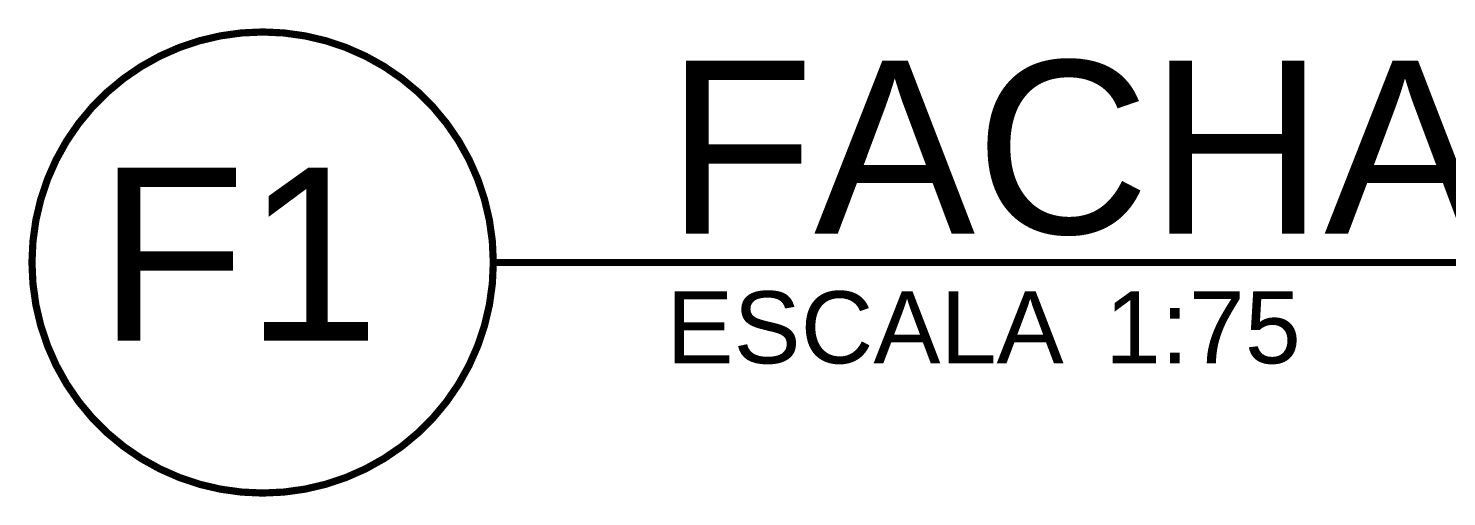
# Model space of a CAD drawing. Header units: millimetres. Extents: x 2056 to 4470, y 1400 to 3101.
# Drawn here: x 2107.881 to 2111.57, y 1436.101 to 1437.32 of the extents above; entities that cross this region are included whole.
import ezdxf

# ---------------------------------------------------------------- set-up
doc = ezdxf.new("R2010")
doc.units = ezdxf.units.MM
doc.layers.add('A-Anno-Titl', color=233, linetype='Continuous', lineweight=50)
doc.styles.add('ROMAN', font='arial.ttf')

# ---------------------------------------------------------------- blocks, each defined once
blk = doc.blocks.new('01420-TITULO BLOQUE DE DIBUJO')
at = {"color": 0, "linetype": 'Continuous', "const_width": 0.00025}
blk.add_lwpolyline([(0.029, 0.016, 0.414214), (0.021, 0.024, 0.414214), (0.013, 0.016, 0.414214), (0.021, 0.008, 0.414214), (0.029, 0.016, -0.219374)], format="xyb", dxfattribs=at)
blk.add_lwpolyline([(0.029, 0.016), (0.150778, 0.016)], dxfattribs=at)
at = {"style": 'ROMAN'}
blk.add_text('ESCALA ', height=0.0025, dxfattribs=at).set_placement((0.035, 0.0125))
at = {"lineweight": 9, "style": 'ROMAN'}
for tag, p, height in [('TÍTULO-BLOQUE-DE-DIBUJO', (0.035, 0.017), 0.006), ('C4', (0.015287, 0.013286), 0.006), ('1:10', (0.050207, 0.0125), 0.0025)]:
    blk.add_attdef(tag, p, '', height=height, dxfattribs=at)

msp = doc.modelspace()

# ---------------------------------------------------------------- block references
at = {"layer": 'A-Anno-Titl'}
ref = msp.add_blockref('01420-TITULO BLOQUE DE DIBUJO', (2106.9154, 1435.5104), dxfattribs=dict(at, xscale=75, yscale=75, zscale=75))
ref.add_attrib('C4', 'F1', (2108.0619, 1436.5068), dxfattribs={"layer": '0', "color": 0, "lineweight": 9, "height": 0.45, "style": 'ROMAN'})
ref.add_attrib('1:10', '1:75', (2110.681, 1436.4479), dxfattribs={"layer": '0', "color": 0, "lineweight": 9, "height": 0.1875, "style": 'ROMAN'})
ref.add_attrib('TÍTULO-BLOQUE-DE-DIBUJO', 'FACHADA LATERAL', (2109.5404, 1436.7854), dxfattribs={"layer": '0', "color": 0, "lineweight": 9, "height": 0.45, "style": 'ROMAN'})

doc.saveas('drawing.dxf')
